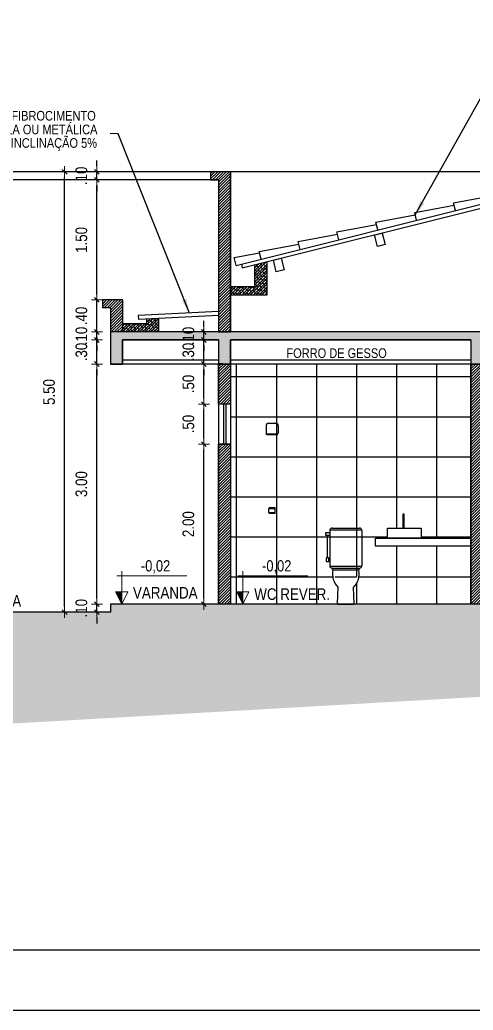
# Model space of a CAD drawing. Header units: millimetres. Extents: x -6300 to 1991, y -4770 to 4545.
# Drawn here: x 1402.36 to 1408.02, y 90.19 to 102.56 of the extents above; entities that cross this region are included whole.
import ezdxf
from ezdxf.enums import TextEntityAlignment as Align

# ---------------------------------------------------------------- set-up
doc = ezdxf.new("R2010")
doc.units = ezdxf.units.MM
doc.header["$LTSCALE"] = 20
doc.header["$MEASUREMENT"] = 0
doc.layers.get('0').update_dxf_attribs({"linetype": 'CONTINUOUS'})
doc.layers.get('DEFPOINTS').update_dxf_attribs({"linetype": 'CONTINUOUS'})
for name, color, linetype in [('BANHO_COZINHA', 7, 'CONTINUOUS'), ('COBERTA', 6, 'CONTINUOUS'), ('COTA', 7, 'CONTINUOUS'), ('E-txt-g', 3, 'CONTINUOUS'), ('MOBIL', 7, 'CONTINUOUS')]:
    doc.layers.add(name, color=color, linetype=linetype)
for name, color, linetype, lineweight in [('E-Cta-W', 7, 'CONTINUOUS', 20), ('E-Pen-C', 4, 'CONTINUOUS', 15), ('E-Pen-G', 3, 'CONTINUOUS', 30), ('E-Txt-W', 7, 'CONTINUOUS', 20)]:
    doc.layers.add(name, color=color, linetype=linetype, lineweight=lineweight)
doc.styles.add('F2', font='ARIALN.TTF')
doc.styles.add('REG60', font='romans.shx', dxfattribs={"width": 0.8, "height": 0.15})
doc.styles.add('REG80', font='romans.shx', dxfattribs={"width": 0.8, "height": 0.2})
doc.dimstyles.new('DIMENSION-1', dxfattribs={"dimtxt": 0.145, "dimasz": 0.07, "dimexe": 1, "dimexo": 0, "dimgap": 0.12, "dimtad": 1, "dimzin": 7, "dimdsep": 46, "dimtxsty": 'F2', "dimblk1": 'TRACO', "dimblk2": 'TRACO', "dimsah": 1, "dimcen": 1, "dimse1": 1, "dimse2": 1, "dimclrd": 4, "dimclre": 256, "dimclrt": 4, "dimadec": 8, "dimazin": 0, "dimtfac": 1, "dimtix": 1, "dimtmove": 2, "dimatfit": 3, "dimldrblk": 'TRACO', "dimfxl": 1, "dimtolj": 1, "dimtzin": 0, "dimarcsym": 0})
doc.dimstyles.get("Standard").update_dxf_attribs({"dimtxt": 0.18, "dimasz": 0.18, "dimexe": 0.18, "dimexo": 0.0625, "dimgap": 0.09, "dimtad": 0, "dimtih": 1, "dimtoh": 1, "dimdec": 4, "dimzin": 0, "dimdsep": 46, "dimtxsty": 'Standard', "dimcen": 0.09, "dimadec": 0, "dimazin": 0, "dimtfac": 1, "dimtdec": 4, "dimtofl": 0, "dimtmove": 0, "dimatfit": 3, "dimfxl": 1, "dimtolj": 1, "dimtzin": 0, "dimarcsym": 0})
pattern_1 = [(45, (-10.43121, 139.101846), (-0.01767766953, 0.01767766953), [])]
pattern_2 = [(45, (-10.43121, 139.101846), (-0.01767766953, 0.01767766953), []), (135, (-10.43121, 139.101846), (-0.0530330086, 0.01767766953), [0.0625, -0.0375])]

# ---------------------------------------------------------------- blocks, each defined once
blk = doc.blocks.new('TXT-AMB75')
at = {"layer": 'E-txt-g', "style": 'REG80', "width": 0.8, "flags": 8}
blk.add_attdef('TXT', text='', height=0.2, dxfattribs=at).set_placement((0.005, 0.296), align=Align.CENTER)
at = {"layer": 'E-Txt-W', "style": 'REG60', "width": 0.8, "flags": 8}
blk.add_attdef('TXT', text='', height=0.15, dxfattribs=at).set_placement((0.005, 0.027), align=Align.CENTER)
blk = doc.blocks.new('Ind-Nivel-CT2')
at = {"color": 4}
for p, q in [((0, 0.587), (0, 0)), ((-0.088, 0.505), (1.16, 0.505)), ((-0.109, 0.218), (0, 0)), ((-0.109, 0.218), (0.109, 0.218)), ((0, 0), (0.109, 0.218))]:
    blk.add_line(p, q, dxfattribs=at)
blk.add_solid([(-0.109, 0.218), (0, 0.218), (0, 0)], dxfattribs=at)
at = {"color": 4, "style": 'F2'}
blk.add_attdef('NIVEL1', (0.162, 0.601), '', height=0.2, dxfattribs=at)
blk = doc.blocks.new('VASOCXf')
at = {"layer": 'BANHO_COZINHA'}
for p, q in [((-0.195, 0.892), (-0.248, 0.892)), ((-0.248, 0.892), (-0.248, 0.862)), ((-0.195, 0.92), (-0.195, 0.48)), ((-0.193, 0.93), (0.203, 0.93)), ((-0.165, 0.95), (0.175, 0.95)), ((0.205, 0.92), (0.205, 0.48)), ((-0.248, 0.862), (-0.195, 0.862)), ((-0.223, 0.58), (-0.223, 0.862)), ((-0.195, 0.475), (0.205, 0.475)), ((-0.165, 0.45), (-0.156, 0.45)), ((-0.156, 0.45), (0.166, 0.45)), ((-0.156, 0.428), (0.166, 0.428)), ((0.166, 0.45), (0.175, 0.45)), ((-0.099, 0.01), (-0.09, 0.21)), ((0.11, 0.01), (0.1, 0.21)), ((-0.089, 0), (0.1, 0))]:
    blk.add_line(p, q, dxfattribs=at)
blk.add_lwpolyline([(-0.206, 0.58), (-0.239, 0.58), (-0.239, 0.535), (-0.206, 0.535)], close=True, dxfattribs=at)
for centre, radius, start, end in [((-0.165, 0.92), 0.03, 90, 180), ((0.175, 0.92), 0.03, 0, 90), ((-0.165, 0.48), 0.03, 180, 270), ((-0.155, 0.439), 0.0111, 95.7268, 264.2732), ((0.07, 0.377), 0.231, 167.3181, 226.3748), ((-0.059, 0.377), 0.231, 313.6252, 12.6819), ((0.165, 0.439), 0.0111, 275.7268, 84.2732), ((0.175, 0.48), 0.03, 270, 0), ((-0.089, 0.01), 0.01, 177.2737, 270), ((0.1, 0.01), 0.01, 270, 2.7263)]:
    blk.add_arc(centre, radius, start, end, dxfattribs=at)
blk = doc.blocks.new('CHUVf')
at = {"layer": 'BANHO_COZINHA'}
for p, q in [((-0.076, 2.23), (-0.076, 2.138)), ((-0.046, 2.26), (0.046, 2.26)), ((0.076, 2.23), (0.076, 2.138)), ((-0.066, 2.119), (-0.073, 2.131)), ((-0.066, 2.128), (0.066, 2.128)), ((-0.066, 2.119), (0.066, 2.119)), ((0.066, 2.119), (0.073, 2.131)), ((-0.039, 1.145), (-0.039, 1.197)), ((-0.039, 1.197), (0.039, 1.197)), ((-0.039, 1.145), (0.039, 1.145)), ((-0.029, 1.207), (0.029, 1.207)), ((-0.029, 1.135), (0.029, 1.135)), ((0.039, 1.145), (0.039, 1.197))]:
    blk.add_line(p, q, dxfattribs=at)
for centre, radius, start, end in [((-0.046, 2.23), 0.03, 90, 180), ((0.046, 2.23), 0.03, 0, 90), ((-0.066, 2.138), 0.01, 180, 270), ((0.066, 2.138), 0.01, 270, 0), ((-0.029, 1.197), 0.01, 90, 180), ((-0.029, 1.145), 0.01, 180, 270), ((0.029, 1.197), 0.01, 0, 90), ((0.029, 1.145), 0.01, 270, 360)]:
    blk.add_arc(centre, radius, start, end, dxfattribs=at)
blk = doc.blocks.new('TRACO')
at = {"layer": 'E-Pen-C'}
for p, q in [((-1, 0), (1, 0)), ((0, 1), (0, -1))]:
    blk.add_line(p, q, dxfattribs=at)
at = {"layer": 'E-Pen-G'}
blk.add_line((-0.42, -0.42), (0.42, 0.42), dxfattribs=at)
blk = doc.blocks.new('*D658')
at = {"layer": 'COTA', "color": 4, "linetype": 'Continuous', "lineweight": -2}
for p, q in [((1403.325, 95.33), (1403.325, 95.4)), ((1403.325, 95.16), (1403.325, 95.26)), ((1403.325, 95.09), (1403.325, 95.02))]:
    blk.add_line(p, q, dxfattribs=at)
at = {"layer": 'DEFPOINTS', "color": 0, "linetype": 'Continuous'}
for p in [(1403.325, 95.26), (1403.494, 95.26), (1403.494, 95.16)]:
    blk.add_point(p, dxfattribs=at)
at = {"layer": 'COTA', "color": 4, "linetype": 'Continuous', "lineweight": -2, "xscale": 0.07, "yscale": 0.07, "zscale": 0.07}
for p, rotation in [((1403.325, 95.26), 270), ((1403.325, 95.16), 90)]:
    blk.add_blockref('TRACO', p, dxfattribs=dict(at, rotation=rotation))
at = {"layer": 'COTA', "color": 4, "linetype": 'Continuous', "insert": (1403.131, 95.21), "char_height": 0.145, "attachment_point": 5, "rotation": 90, "style": 'F2'}
blk.add_mtext('\\A1;.10', dxfattribs=at)
blk = doc.blocks.new('*D659')
at = {"layer": 'COTA', "color": 4, "linetype": 'Continuous', "lineweight": -2}
blk.add_line((1403.325, 95.33), (1403.325, 98.19), dxfattribs=at)
at = {"layer": 'DEFPOINTS', "color": 0, "linetype": 'Continuous'}
for p in [(1403.325, 98.26), (1403.494, 98.26, 0.247), (1403.494, 95.26)]:
    blk.add_point(p, dxfattribs=at)
at = {"layer": 'COTA', "color": 4, "linetype": 'Continuous', "lineweight": -2, "xscale": 0.07, "yscale": 0.07, "zscale": 0.07}
for p, rotation in [((1403.325, 98.26), 90), ((1403.325, 95.26), 270)]:
    blk.add_blockref('TRACO', p, dxfattribs=dict(at, rotation=rotation))
at = {"layer": 'COTA', "color": 4, "linetype": 'Continuous', "insert": (1403.131, 96.76), "char_height": 0.145, "attachment_point": 5, "rotation": 90, "style": 'F2'}
blk.add_mtext('\\A1;3.00', dxfattribs=at)
blk = doc.blocks.new('*D660')
at = {"layer": 'COTA', "color": 4, "linetype": 'Continuous', "lineweight": -2}
for p, q in [((1403.325, 98.63), (1403.325, 98.7)), ((1403.325, 98.26), (1403.325, 98.56)), ((1403.325, 98.19), (1403.325, 98.12))]:
    blk.add_line(p, q, dxfattribs=at)
at = {"layer": 'DEFPOINTS', "color": 0, "linetype": 'Continuous'}
for p in [(1403.325, 98.56), (1403.644, 98.56), (1403.494, 98.26, 0.247)]:
    blk.add_point(p, dxfattribs=at)
at = {"layer": 'COTA', "color": 4, "linetype": 'Continuous', "lineweight": -2, "xscale": 0.07, "yscale": 0.07, "zscale": 0.07}
for p, rotation in [((1403.325, 98.56), 270), ((1403.325, 98.26), 90)]:
    blk.add_blockref('TRACO', p, dxfattribs=dict(at, rotation=rotation))
at = {"layer": 'COTA', "color": 4, "linetype": 'Continuous', "insert": (1403.131, 98.41), "char_height": 0.145, "attachment_point": 5, "rotation": 90, "style": 'F2'}
blk.add_mtext('\\A1;.30', dxfattribs=at)
blk = doc.blocks.new('*D661')
at = {"layer": 'COTA', "color": 4, "linetype": 'Continuous', "lineweight": -2}
for p, q in [((1403.325, 98.73), (1403.325, 98.8)), ((1403.325, 98.56), (1403.325, 98.66)), ((1403.325, 98.49), (1403.325, 98.42))]:
    blk.add_line(p, q, dxfattribs=at)
at = {"layer": 'DEFPOINTS', "color": 0, "linetype": 'Continuous'}
for p in [(1403.325, 98.66), (1403.644, 98.66), (1403.644, 98.56)]:
    blk.add_point(p, dxfattribs=at)
at = {"layer": 'COTA', "color": 4, "linetype": 'Continuous', "lineweight": -2, "xscale": 0.07, "yscale": 0.07, "zscale": 0.07}
for p, rotation in [((1403.325, 98.66), 270), ((1403.325, 98.56), 90)]:
    blk.add_blockref('TRACO', p, dxfattribs=dict(at, rotation=rotation))
at = {"layer": 'COTA', "color": 4, "linetype": 'Continuous', "insert": (1403.131, 98.61), "char_height": 0.145, "attachment_point": 5, "rotation": 90, "style": 'F2'}
blk.add_mtext('\\A1;.10', dxfattribs=at)
blk = doc.blocks.new('*D662')
at = {"layer": 'COTA', "color": 4, "linetype": 'Continuous', "lineweight": -2}
for p, q in [((1403.325, 99.13), (1403.325, 99.2)), ((1403.325, 98.66), (1403.325, 99.06)), ((1403.325, 98.59), (1403.325, 98.52))]:
    blk.add_line(p, q, dxfattribs=at)
at = {"layer": 'DEFPOINTS', "color": 0, "linetype": 'Continuous'}
for p in [(1403.325, 99.06), (1403.644, 99.06), (1403.644, 98.66)]:
    blk.add_point(p, dxfattribs=at)
at = {"layer": 'COTA', "color": 4, "linetype": 'Continuous', "lineweight": -2, "xscale": 0.07, "yscale": 0.07, "zscale": 0.07}
for p, rotation in [((1403.325, 99.06), 270), ((1403.325, 98.66), 90)]:
    blk.add_blockref('TRACO', p, dxfattribs=dict(at, rotation=rotation))
at = {"layer": 'COTA', "color": 4, "linetype": 'Continuous', "insert": (1403.131, 98.86), "char_height": 0.145, "attachment_point": 5, "rotation": 90, "style": 'F2'}
blk.add_mtext('\\A1;.40', dxfattribs=at)
blk = doc.blocks.new('*D663')
at = {"layer": 'COTA', "color": 4, "linetype": 'Continuous', "lineweight": -2}
blk.add_line((1403.325, 99.13), (1403.325, 100.49), dxfattribs=at)
at = {"layer": 'DEFPOINTS', "color": 0, "linetype": 'Continuous'}
for p in [(1403.325, 100.56), (1403.644, 100.56, -0.247), (1403.644, 99.06)]:
    blk.add_point(p, dxfattribs=at)
at = {"layer": 'COTA', "color": 4, "linetype": 'Continuous', "lineweight": -2, "xscale": 0.07, "yscale": 0.07, "zscale": 0.07}
for p, rotation in [((1403.325, 100.56), 90), ((1403.325, 99.06), 270)]:
    blk.add_blockref('TRACO', p, dxfattribs=dict(at, rotation=rotation))
at = {"layer": 'COTA', "color": 4, "linetype": 'Continuous', "insert": (1403.131, 99.81), "char_height": 0.145, "attachment_point": 5, "rotation": 90, "style": 'F2'}
blk.add_mtext('\\A1;1.50', dxfattribs=at)
blk = doc.blocks.new('*D664')
at = {"layer": 'COTA', "color": 4, "linetype": 'Continuous', "lineweight": -2}
for p, q in [((1403.325, 100.73), (1403.325, 100.8)), ((1403.325, 100.56), (1403.325, 100.66)), ((1403.325, 100.49), (1403.325, 100.42))]:
    blk.add_line(p, q, dxfattribs=at)
at = {"layer": 'DEFPOINTS', "color": 0, "linetype": 'Continuous'}
for p in [(1403.325, 100.66), (1403.644, 100.66, -0.247), (1403.644, 100.56, -0.247)]:
    blk.add_point(p, dxfattribs=at)
at = {"layer": 'COTA', "color": 4, "linetype": 'Continuous', "lineweight": -2, "xscale": 0.07, "yscale": 0.07, "zscale": 0.07}
for p, rotation in [((1403.325, 100.66), 270), ((1403.325, 100.56), 90)]:
    blk.add_blockref('TRACO', p, dxfattribs=dict(at, rotation=rotation))
at = {"layer": 'COTA', "color": 4, "linetype": 'Continuous', "insert": (1403.131, 100.61), "char_height": 0.145, "attachment_point": 5, "rotation": 90, "style": 'F2'}
blk.add_mtext('\\A1;.10', dxfattribs=at)
blk = doc.blocks.new('*D665')
at = {"layer": 'COTA', "color": 4, "linetype": 'Continuous', "lineweight": -2}
blk.add_line((1402.922, 95.23), (1402.922, 100.59), dxfattribs=at)
at = {"layer": 'DEFPOINTS', "color": 0, "linetype": 'Continuous'}
for p in [(1402.922, 100.66), (1403.532, 100.66, -0.247), (1403.494, 95.16)]:
    blk.add_point(p, dxfattribs=at)
at = {"layer": 'COTA', "color": 4, "linetype": 'Continuous', "lineweight": -2, "xscale": 0.07, "yscale": 0.07, "zscale": 0.07}
for p, rotation in [((1402.922, 100.66), 90), ((1402.922, 95.16), 270)]:
    blk.add_blockref('TRACO', p, dxfattribs=dict(at, rotation=rotation))
at = {"layer": 'COTA', "color": 4, "linetype": 'Continuous', "insert": (1402.728, 97.91), "char_height": 0.145, "attachment_point": 5, "rotation": 90, "style": 'F2'}
blk.add_mtext('\\A1;5.50', dxfattribs=at)
blk = doc.blocks.new('*D666')
at = {"layer": 'COTA', "color": 4, "linetype": 'Continuous', "lineweight": -2}
blk.add_line((1404.661, 95.33), (1404.661, 97.19), dxfattribs=at)
at = {"layer": 'DEFPOINTS', "color": 0, "linetype": 'Continuous'}
for p in [(1404.661, 97.26), (1404.848, 97.26, 0.027), (1404.844, 95.26, 0.247)]:
    blk.add_point(p, dxfattribs=at)
at = {"layer": 'COTA', "color": 4, "linetype": 'Continuous', "lineweight": -2, "xscale": 0.07, "yscale": 0.07, "zscale": 0.07}
for p, rotation in [((1404.661, 97.26), 90), ((1404.661, 95.26), 270)]:
    blk.add_blockref('TRACO', p, dxfattribs=dict(at, rotation=rotation))
at = {"layer": 'COTA', "color": 4, "linetype": 'Continuous', "insert": (1404.467, 96.26), "char_height": 0.145, "attachment_point": 5, "rotation": 90, "style": 'F2'}
blk.add_mtext('\\A1;2.00', dxfattribs=at)
blk = doc.blocks.new('*D667')
at = {"layer": 'COTA', "color": 4, "linetype": 'Continuous', "lineweight": -2}
blk.add_line((1404.661, 97.33), (1404.661, 97.69), dxfattribs=at)
at = {"layer": 'DEFPOINTS', "color": 0, "linetype": 'Continuous'}
for p in [(1404.661, 97.76), (1404.844, 97.76, 0.027), (1404.848, 97.26, 0.027)]:
    blk.add_point(p, dxfattribs=at)
at = {"layer": 'COTA', "color": 4, "linetype": 'Continuous', "lineweight": -2, "xscale": 0.07, "yscale": 0.07, "zscale": 0.07}
for p, rotation in [((1404.661, 97.76), 90), ((1404.661, 97.26), 270)]:
    blk.add_blockref('TRACO', p, dxfattribs=dict(at, rotation=rotation))
at = {"layer": 'COTA', "color": 4, "linetype": 'Continuous', "insert": (1404.467, 97.51), "char_height": 0.145, "attachment_point": 5, "rotation": 90, "style": 'F2'}
blk.add_mtext('\\A1;.50', dxfattribs=at)
blk = doc.blocks.new('*D668')
at = {"layer": 'COTA', "color": 4, "linetype": 'Continuous', "lineweight": -2}
blk.add_line((1404.661, 97.83), (1404.661, 98.19), dxfattribs=at)
at = {"layer": 'DEFPOINTS', "color": 0, "linetype": 'Continuous'}
for p in [(1404.661, 98.26), (1404.844, 98.26), (1404.844, 97.76, 0.027)]:
    blk.add_point(p, dxfattribs=at)
at = {"layer": 'COTA', "color": 4, "linetype": 'Continuous', "lineweight": -2, "xscale": 0.07, "yscale": 0.07, "zscale": 0.07}
for p, rotation in [((1404.661, 98.26), 90), ((1404.661, 97.76), 270)]:
    blk.add_blockref('TRACO', p, dxfattribs=dict(at, rotation=rotation))
at = {"layer": 'COTA', "color": 4, "linetype": 'Continuous', "insert": (1404.467, 98.01), "char_height": 0.145, "attachment_point": 5, "rotation": 90, "style": 'F2'}
blk.add_mtext('\\A1;.50', dxfattribs=at)
blk = doc.blocks.new('*D669')
at = {"layer": 'COTA', "color": 4, "linetype": 'Continuous', "lineweight": -2}
for p, q in [((1404.661, 98.63), (1404.661, 98.7)), ((1404.661, 98.26), (1404.661, 98.56)), ((1404.661, 98.19), (1404.661, 98.12))]:
    blk.add_line(p, q, dxfattribs=at)
at = {"layer": 'DEFPOINTS', "color": 0, "linetype": 'Continuous'}
for p in [(1404.661, 98.56), (1404.844, 98.56), (1404.844, 98.26)]:
    blk.add_point(p, dxfattribs=at)
at = {"layer": 'COTA', "color": 4, "linetype": 'Continuous', "lineweight": -2, "xscale": 0.07, "yscale": 0.07, "zscale": 0.07}
for p, rotation in [((1404.661, 98.56), 270), ((1404.661, 98.26), 90)]:
    blk.add_blockref('TRACO', p, dxfattribs=dict(at, rotation=rotation))
at = {"layer": 'COTA', "color": 4, "linetype": 'Continuous', "insert": (1404.467, 98.41), "char_height": 0.145, "attachment_point": 5, "rotation": 90, "style": 'F2'}
blk.add_mtext('\\A1;.30', dxfattribs=at)
blk = doc.blocks.new('*D670')
at = {"layer": 'COTA', "color": 4, "linetype": 'Continuous', "lineweight": -2}
for p, q in [((1404.661, 98.73), (1404.661, 98.8)), ((1404.661, 98.56), (1404.661, 98.66)), ((1404.661, 98.49), (1404.661, 98.42))]:
    blk.add_line(p, q, dxfattribs=at)
at = {"layer": 'DEFPOINTS', "color": 0, "linetype": 'Continuous'}
for p in [(1404.661, 98.66), (1404.809, 98.66), (1404.844, 98.56)]:
    blk.add_point(p, dxfattribs=at)
at = {"layer": 'COTA', "color": 4, "linetype": 'Continuous', "lineweight": -2, "xscale": 0.07, "yscale": 0.07, "zscale": 0.07}
for p, rotation in [((1404.661, 98.66), 270), ((1404.661, 98.56), 90)]:
    blk.add_blockref('TRACO', p, dxfattribs=dict(at, rotation=rotation))
at = {"layer": 'COTA', "color": 4, "linetype": 'Continuous', "insert": (1404.467, 98.61), "char_height": 0.145, "attachment_point": 5, "rotation": 90, "style": 'F2'}
blk.add_mtext('\\A1;.10', dxfattribs=at)

msp = doc.modelspace()

# ---------------------------------------------------------------- hatches: boundary and pattern name
h = msp.add_hatch()
h.set_pattern_fill('ANSI37,_O', color=8, scale=4, angle=135)
h.set_pattern_definition([(180, (-10.4312, 139.10185), (-1e-16, -0.5), []), (270, (-10.4312, 139.10185), (0.5, -1e-16), [])])
h.paths.add_polyline_path([(1404.994, 98.26), (1407.994, 98.26), (1407.994, 95.26), (1404.994, 95.26)])
h.paths.add_polyline_path([(1407.145, 96.209), (1407.162, 96.209), (1407.162, 96.384), (1407.145, 96.384)], flags=16)
h.paths.add_polyline_path([(1406.952, 96.209), (1407.371, 96.209), (1407.371, 96.084), (1406.952, 96.084)], flags=16)
h.paths.add_polyline_path([(1406.803, 96.084), (1407.994, 96.084), (1407.994, 95.984), (1406.803, 95.984)], flags=16)
edge = h.paths.add_edge_path(flags=16)
edge.add_line((1405.551, 96.405), (1405.551, 96.457))
edge = h.paths.add_edge_path(flags=16)
edge.add_line((1405.473, 96.405), (1405.473, 96.457))
edge = h.paths.add_edge_path(flags=16)
edge.add_arc((1405.541, 96.405), 0.01, 270, 360)
edge = h.paths.add_edge_path(flags=16)
edge.add_arc((1405.483, 96.405), 0.01, 180, 270)
edge = h.paths.add_edge_path(flags=16)
edge.add_line((1405.483, 96.395), (1405.541, 96.395))
edge = h.paths.add_edge_path(flags=16)
edge.add_arc((1405.541, 96.457), 0.01, 0, 90)
edge = h.paths.add_edge_path(flags=16)
edge.add_line((1405.473, 96.457), (1405.551, 96.457))
edge = h.paths.add_edge_path(flags=16)
edge.add_arc((1405.483, 96.457), 0.01, 90, 180)
edge = h.paths.add_edge_path(flags=16)
edge.add_line((1405.483, 96.467), (1405.541, 96.467))
edge = h.paths.add_edge_path(flags=16)
edge.add_arc((1405.558, 97.49), 0.03, 0, 90)
edge = h.paths.add_edge_path(flags=16)
edge.add_line((1405.436, 97.49), (1405.436, 97.398))
edge = h.paths.add_edge_path(flags=16)
edge.add_line((1405.588, 97.49), (1405.588, 97.398))
edge = h.paths.add_edge_path(flags=16)
edge.add_line((1405.446, 97.388), (1405.578, 97.388))
edge = h.paths.add_edge_path(flags=16)
edge.add_line((1405.446, 97.379), (1405.578, 97.379))
edge = h.paths.add_edge_path(flags=16)
edge.add_arc((1405.446, 97.398), 0.01, 180, 270)
edge = h.paths.add_edge_path(flags=16)
edge.add_arc((1405.578, 97.398), 0.01, 270, 360)
edge = h.paths.add_edge_path(flags=16)
edge.add_line((1405.466, 97.52), (1405.558, 97.52))
edge = h.paths.add_edge_path(flags=16)
edge.add_arc((1405.466, 97.49), 0.03, 90, 180)
edge = h.paths.add_edge_path(flags=16)
edge.add_line((1405.578, 97.379), (1405.585, 97.391))
edge = h.paths.add_edge_path(flags=16)
edge.add_line((1405.446, 97.379), (1405.439, 97.391))
edge = h.paths.add_edge_path(flags=16)
edge.add_line((1405.473, 96.405), (1405.551, 96.405))
edge = h.paths.add_edge_path(flags=16)
edge.add_arc((1406.602, 95.74), 0.03, 270, 360)
edge = h.paths.add_edge_path(flags=16)
edge.add_arc((1406.262, 95.74), 0.03, 180, 270)
edge = h.paths.add_edge_path(flags=16)
edge.add_arc((1406.368, 95.637), 0.231, 313.6252, 372.6819)
edge = h.paths.add_edge_path(flags=16)
edge.add_line((1406.271, 95.71), (1406.593, 95.71))
edge = h.paths.add_edge_path(flags=16)
edge.add_line((1406.328, 95.27), (1406.337, 95.47))
edge = h.paths.add_edge_path(flags=16)
edge.add_line((1406.537, 95.27), (1406.527, 95.47))
edge = h.paths.add_edge_path(flags=17)
edge.add_line((1406.338, 95.26), (1406.527, 95.26))
edge = h.paths.add_edge_path(flags=16)
edge.add_arc((1406.338, 95.27), 0.01, 177.2737, 270)
edge = h.paths.add_edge_path(flags=17)
edge.add_arc((1406.527, 95.27), 0.01, 270, 362.7263)
edge = h.paths.add_edge_path(flags=16)
edge.add_line((1406.271, 95.687), (1406.593, 95.687))
edge = h.paths.add_edge_path(flags=16)
edge.add_arc((1406.497, 95.637), 0.231, 167.3181, 226.3748)
edge = h.paths.add_edge_path(flags=16)
edge.add_line((1406.234, 96.19), (1406.631, 96.19))
edge = h.paths.add_edge_path(flags=16)
edge.add_line((1406.262, 96.21), (1406.602, 96.21))
edge = h.paths.add_edge_path(flags=16)
edge.add_line((1406.232, 96.18), (1406.232, 95.74))
edge = h.paths.add_edge_path(flags=16)
edge.add_arc((1406.262, 96.18), 0.03, 90, 180)
edge = h.paths.add_edge_path(flags=16)
edge.add_line((1406.632, 96.18), (1406.632, 95.74))
edge = h.paths.add_edge_path(flags=16)
edge.add_arc((1406.602, 96.18), 0.03, 0, 90)
edge = h.paths.add_edge_path(flags=16)
edge.add_arc((1406.592, 95.699), 0.0111, 275.7268, 444.2732)
edge = h.paths.add_edge_path(flags=16)
edge.add_arc((1406.273, 95.699), 0.0111, 95.7268, 264.2732)
edge = h.paths.add_edge_path(flags=16)
edge.add_line((1406.262, 95.71), (1406.271, 95.71))
edge = h.paths.add_edge_path(flags=16)
edge.add_line((1406.593, 95.71), (1406.602, 95.71))
edge = h.paths.add_edge_path(flags=16)
edge.add_line((1406.232, 95.735), (1406.632, 95.735))
edge = h.paths.add_edge_path(flags=16)
edge.add_line((1406.232, 96.151), (1406.18, 96.151))
edge = h.paths.add_edge_path(flags=16)
edge.add_line((1406.18, 96.151), (1406.18, 96.122))
edge = h.paths.add_edge_path(flags=16)
edge.add_line((1406.18, 96.122), (1406.232, 96.122))
edge = h.paths.add_edge_path(flags=16)
edge.add_line((1406.204, 95.84), (1406.204, 96.122))
h.paths.add_polyline_path([(1406.221, 95.84), (1406.188, 95.84), (1406.188, 95.795), (1406.221, 95.795)], flags=16)
edge = h.paths.add_edge_path(flags=16)
edge.add_line((1405.086, 95.613), (1405.959, 95.613))
h.paths.add_polyline_path([(1405.071, 95.412), (1405.147, 95.412), (1405.147, 95.26)], flags=8)
edge = h.paths.add_edge_path(flags=17)
edge.add_line((1405.147, 95.26), (1405.224, 95.412))
edge = h.paths.add_edge_path(flags=16)
edge.add_line((1405.071, 95.412), (1405.147, 95.26))
edge = h.paths.add_edge_path(flags=16)
edge.add_line((1405.071, 95.412), (1405.224, 95.412))
edge = h.paths.add_edge_path(flags=16)
edge.add_line((1405.147, 95.67), (1405.147, 95.26))
h.paths.add_polyline_path([(1405.345, 95.599), (1405.795, 95.599), (1405.795, 95.851), (1405.345, 95.851)], flags=24)
h.paths.add_polyline_path([(1405.251, 95.273), (1406.273, 95.273), (1406.273, 95.499), (1405.251, 95.499)], flags=24)
at = {"layer": 'COTA', "linetype": 'Continuous'}
h = msp.add_hatch(dxfattribs=at)
h.set_pattern_fill('ANSI31', color=8, scale=0.2, style=0)
h.set_pattern_definition(pattern_1)
h.paths.add_polyline_path([(1404.844, 97.26), (1404.994, 97.26), (1404.994, 95.26), (1404.844, 95.26)])
h.paths.add_polyline_path([(1404.844, 98.26), (1404.994, 98.26), (1404.994, 97.76), (1404.844, 97.76)])
h.paths.add_polyline_path([(1404.744, 100.66), (1404.744, 100.56), (1404.844, 100.56), (1404.844, 98.66), (1404.994, 98.66), (1404.994, 100.66)])
h.paths.add_polyline_path([(1407.994, 98.26), (1408.144, 98.26), (1408.144, 95.26), (1407.994, 95.26)])
h.paths.add_polyline_path([(1409.294, 98.26), (1409.444, 98.26), (1409.444, 95.26), (1409.294, 95.26)])
h.paths.add_polyline_path([(1414.194, 98.26), (1414.344, 98.26), (1414.344, 97.76), (1414.194, 97.76)])
h.paths.add_polyline_path([(1414.194, 96.26), (1414.344, 96.26), (1414.344, 95.26), (1414.194, 95.26)])
h.paths.add_polyline_path([(1415.694, 98.06), (1415.844, 98.06), (1415.844, 95.16), (1415.694, 95.16)])
h.paths.add_polyline_path([(1414.194, 99.61), (1414.194, 98.66), (1414.344, 98.66), (1414.344, 99.51), (1414.444, 99.51), (1414.444, 99.61)])
h = msp.add_hatch(dxfattribs=at)
h.set_pattern_fill('ANSI38', color=8, scale=0.2, style=0)
h.set_pattern_definition(pattern_2)
h.paths.add_polyline_path([(1405.293, 99.222), (1404.994, 99.222), (1404.994, 99.122), (1405.444, 99.122), (1405.444, 99.536), (1405.293, 99.498)])
h = msp.add_hatch(dxfattribs=at)
h.set_pattern_fill('ANSI31', color=8, scale=0.2, style=0)
h.set_pattern_definition(pattern_1)
h.paths.add_polyline_path([(1403.644, 99.06), (1403.394, 99.06), (1403.394, 98.96), (1403.494, 98.96), (1403.494, 98.66), (1403.644, 98.66)])
h = msp.add_hatch(dxfattribs=at)
h.set_pattern_fill('ANSI38', color=8, scale=0.2, style=0)
h.set_pattern_definition(pattern_2)
h.paths.add_polyline_path([(1404.094, 98.827), (1403.944, 98.82), (1403.944, 98.76), (1403.644, 98.76), (1403.644, 98.66), (1404.094, 98.66)])
h = msp.add_hatch(dxfattribs=at)
h.set_pattern_fill('ANSI38', color=8, scale=0.2, style=0)
h.set_pattern_definition(pattern_2)
h.paths.add_polyline_path([(1403.494, 98.66), (1403.494, 98.26), (1403.644, 98.26), (1403.644, 98.56), (1404.844, 98.56), (1404.844, 98.269), (1404.994, 98.26), (1404.994, 98.56), (1407.994, 98.56), (1407.994, 98.26), (1408.144, 98.26), (1408.144, 98.56), (1409.294, 98.56), (1409.294, 98.26), (1409.444, 98.26), (1409.444, 98.56), (1414.194, 98.56), (1414.194, 98.26), (1414.344, 98.26), (1414.344, 98.66)])
h = msp.add_hatch(dxfattribs=at)
h.set_pattern_fill('ANSI38', color=8, scale=0.4, style=0)
h.set_pattern_definition([(45, (92.556543, -69.83677), (-0.035355339, 0.035355339), []), (135, (92.556543, -69.83677), (-0.1060660172, 0.035355339), [0.125, -0.075])])
h.paths.add_polyline_path([(1394.341, 95.36), (1395.447, 95.36), (1395.447, 93.95), (1399.646, 93.95), (1399.646, 95.36), (1400.233, 95.36), (1400.233, 95.16), (1403.494, 95.16), (1403.494, 95.26), (1414.344, 95.26), (1414.344, 95.16), (1417.041, 95.16), (1417.038, 94.612), (1399.971, 93.638), (1394.341, 93.631)])

# ---------------------------------------------------------------- linework, layer by layer
at = {"color": 2}
msp.add_lwpolyline([(1387.919, 90.189), (1460.276, 90.189), (1460.276, 134.739), (1387.919, 134.739)], close=True, dxfattribs=at)
at = {"color": 1}
msp.add_lwpolyline([(1389.794, 133.989), (1459.526, 133.989), (1459.526, 90.939), (1389.794, 90.939)], close=True, dxfattribs=at)
at = {"layer": 'COBERTA', "color": 2}
for p, q in [((1405.064, 99.492, 4.379), (1409.019, 100.481, 4.379)), ((1405.14, 99.46, 4.379), (1409.019, 100.43, 4.379))]:
    msp.add_line(p, q, dxfattribs=at)
at = {"layer": 'COBERTA'}
for p, q in [((1407.777, 100.274, 4.379), (1408.269, 100.366, 4.379)), ((1407.292, 100.152, 4.379), (1407.784, 100.245, 4.379)), ((1407.801, 100.177, 4.379), (1407.777, 100.274, 4.379)), ((1406.807, 100.031, 4.379), (1407.299, 100.123, 4.379)), ((1407.316, 100.055, 4.379), (1407.292, 100.152, 4.379)), ((1406.322, 99.91, 4.379), (1406.814, 100.002, 4.379)), ((1406.831, 99.934, 4.379), (1406.807, 100.031, 4.379)), ((1405.837, 99.789, 4.379), (1406.329, 99.881, 4.379)), ((1406.346, 99.813, 4.379), (1406.322, 99.91, 4.379)), ((1405.352, 99.667, 4.379), (1405.844, 99.759, 4.379)), ((1405.861, 99.692, 4.379), (1405.837, 99.789, 4.379)), ((1405.04, 99.589, 4.379), (1405.356, 99.649, 4.379)), ((1405.064, 99.492, 4.379), (1405.04, 99.589, 4.379)), ((1405.376, 99.57, 4.379), (1405.352, 99.667, 4.379))]:
    msp.add_line(p, q, dxfattribs=at)
at = {"layer": 'COBERTA', "color": 2, "elevation": 4.379}
for points in [[(1406.826, 99.727), (1406.789, 99.872), (1406.886, 99.896), (1406.923, 99.751)], [(1405.564, 99.411), (1405.528, 99.557), (1405.625, 99.581), (1405.661, 99.436)]]:
    msp.add_lwpolyline(points, close=True, dxfattribs=at)
at = {"layer": 'COTA', "color": 2, "linetype": 'Continuous'}
for p, q in [((1404.744, 100.66, -0.247), (1402.094, 100.66, -0.247)), ((1404.744, 100.56, -0.247), (1402.094, 100.56, -0.247))]:
    msp.add_line(p, q, dxfattribs=at)
at = {"layer": 'COTA', "color": 5, "linetype": 'Continuous'}
for p, q in [((1404.994, 100.66, -0.247), (1404.744, 100.66, -0.247)), ((1404.744, 100.66), (1404.744, 100.56)), ((1404.994, 100.66), (1404.994, 98.66, 0.247)), ((1404.844, 100.56, -0.247), (1404.744, 100.56, -0.247)), ((1404.844, 100.56), (1404.844, 98.66, 0.247)), ((1405.293, 99.498, 4.379), (1405.293, 99.222, 4.379)), ((1405.444, 99.536, 0.424), (1405.444, 99.122, 0.424)), ((1405.293, 99.222, 4.19), (1404.994, 99.222, 4.19)), ((1405.444, 99.122, 4.19), (1404.994, 99.122, 4.19)), ((1403.644, 99.06, -0.247), (1403.394, 99.06, -0.247)), ((1403.394, 99.06), (1403.394, 98.96)), ((1403.644, 99.06), (1403.494, 99.06)), ((1403.644, 99.06, 0.247), (1403.644, 98.66, 0.247)), ((1403.494, 98.96, -0.247), (1403.394, 98.96, -0.247)), ((1403.494, 98.96, 0.247), (1403.494, 98.26, 0.247)), ((1403.944, 98.76, 0.855), (1403.644, 98.76, 0.855)), ((1403.944, 98.82, 1.044), (1403.944, 98.76, 1.044)), ((1404.094, 98.827, 1.044), (1404.094, 98.66, 1.044)), ((1414.344, 98.66), (1403.494, 98.66)), ((1403.644, 98.66, 1.464), (1403.494, 98.66, 0.247)), ((1404.844, 98.56), (1403.644, 98.56)), ((1403.644, 98.56, 0.247), (1403.644, 98.26, 0.247)), ((1404.844, 98.56, 0.247), (1404.844, 97.76, 0.247)), ((1404.994, 98.56, 0.247), (1404.994, 97.76, 0.247)), ((1407.994, 98.56), (1404.994, 98.56)), ((1407.994, 98.56, 0.247), (1407.994, 95.26, 0.247)), ((1414.344, 98.26), (1403.494, 98.26)), ((1404.994, 97.76, 0.03), (1404.844, 97.76, 0.027)), ((1404.844, 97.26, 0.247), (1404.844, 95.26, 0.247)), ((1404.994, 97.26, 0.03), (1404.844, 97.26, 0.027)), ((1404.994, 97.26, 0.027), (1404.994, 95.26, 0.247))]:
    msp.add_line(p, q, dxfattribs=at)
at = {"layer": 'COTA', "color": 6, "linetype": 'Continuous'}
for p, q in [((1412.444, 100.66), (1404.994, 100.66)), ((1404.844, 98.916, 0.855), (1403.839, 98.864, 0.855)), ((1403.839, 98.864, 0.855), (1403.842, 98.814, 0.855)), ((1404.844, 98.866, 0.855), (1403.842, 98.814, 0.855))]:
    msp.add_line(p, q, dxfattribs=at)
at = {"layer": 'COTA', "color": 7, "linetype": 'Continuous'}
for p, q in [((1405.128, 99.508, 4.379), (1405.14, 99.46, 4.379)), ((1404.844, 98.31), (1403.644, 98.31)), ((1407.994, 98.31), (1404.994, 98.31)), ((1404.904, 97.76, 0.247), (1404.904, 97.26, 0.247)), ((1404.934, 97.76, 0.247), (1404.934, 97.26, 0.247))]:
    msp.add_line(p, q, dxfattribs=at)
at = {"layer": 'COTA', "color": 8, "linetype": 'Continuous'}
for p, q in [((1404.844, 97.76, 0.247), (1404.844, 97.26, 0.247)), ((1404.994, 97.76, 0.247), (1404.994, 97.26, 0.247))]:
    msp.add_line(p, q, dxfattribs=at)
at = {"layer": 'COTA', "color": 1, "linetype": 'Continuous'}
for p, q in [((1414.344, 95.26, 0.217), (1403.494, 95.26)), ((1403.494, 95.26), (1403.494, 95.16)), ((1403.494, 95.16), (1400.233, 95.16))]:
    msp.add_line(p, q, dxfattribs=at)
at = {"layer": 'COTA', "color": 5, "linetype": 'Continuous'}
for points in [[(1404.744, 100.66), (1404.744, 100.56), (1404.844, 100.56), (1404.844, 98.66), (1404.994, 98.66), (1404.994, 100.66), (1404.744, 100.66)], [(1403.494, 98.66), (1403.494, 98.26), (1403.644, 98.26), (1403.644, 98.56), (1404.844, 98.56), (1404.844, 98.269), (1404.994, 98.26), (1404.994, 98.56), (1407.994, 98.56), (1407.994, 98.26), (1408.144, 98.26), (1408.144, 98.56), (1409.294, 98.56), (1409.294, 98.26), (1409.444, 98.26), (1409.444, 98.56), (1414.194, 98.56), (1414.194, 98.26), (1414.344, 98.26), (1414.344, 98.66), (1403.494, 98.66)]]:
    msp.add_lwpolyline(points, dxfattribs=at)
for points, elevation in [([(1404.844, 98.26), (1404.994, 98.26), (1404.994, 97.76), (1404.844, 97.76)], 0.247), ([(1407.994, 98.26), (1408.144, 98.26), (1408.144, 95.26), (1407.994, 95.26)], 0.247), ([(1404.844, 97.26), (1404.994, 97.26), (1404.994, 95.26), (1404.844, 95.26)], 0.027)]:
    msp.add_lwpolyline(points, close=True, dxfattribs=dict(at, elevation=elevation))
at = {"layer": 'COTA', "color": 7, "linetype": 'Continuous'}
for points in [[(1407.145, 96.209), (1407.162, 96.209), (1407.162, 96.384), (1407.145, 96.384)], [(1406.952, 96.209), (1407.371, 96.209), (1407.371, 96.084), (1406.952, 96.084)], [(1406.803, 96.084), (1407.994, 96.084), (1407.994, 95.984), (1406.803, 95.984)]]:
    msp.add_lwpolyline(points, close=True, dxfattribs=at)

# ---------------------------------------------------------------- block references
ref = msp.add_blockref('TXT-AMB75', (1404.174, 95.114, 5.823), dxfattribs=dict(xscale=0.7290000000000001, yscale=0.7290000000000001, zscale=0.7290000000000001))
ref.add_attrib('TXT', 'VARANDA', dxfattribs={"layer": 'E-txt-g', "color": 2, "height": 0.1458, "style": 'F2'}).set_placement((1404.178, 95.33, 5.823), align=Align.CENTER)
ref = msp.add_blockref('TXT-AMB75', (1405.758, 95.097, 5.868), dxfattribs=dict(xscale=0.7290000000000001, yscale=0.7290000000000001, zscale=0.7290000000000001))
ref.add_attrib('TXT', 'WC REVER.', dxfattribs={"layer": 'E-txt-g', "color": 2, "height": 0.1458, "style": 'F2'}).set_placement((1405.762, 95.313, 5.868), align=Align.CENTER)
for name, p in [('CHUVf', (1405.512, 95.26, 0.04)), ('VASOCXf', (1406.427, 95.26, 0.059))]:
    msp.add_blockref(name, p, dxfattribs=at)
at = {"layer": 'E-Cta-W'}
ref = msp.add_blockref('Ind-Nivel-CT2', (1403.634, 95.26, 0.003), dxfattribs=dict(at, xscale=0.7, yscale=0.7, zscale=0.7))
ref.add_attrib('NIVEL1', '-0,02', (1403.874, 95.669, 0.003), dxfattribs={"layer": '0', "height": 0.14, "style": 'F2'})
ref = msp.add_blockref('Ind-Nivel-CT2', (1405.147, 95.26, 0.047), dxfattribs=dict(at, xscale=0.7, yscale=0.7, zscale=0.7))
ref.add_attrib('NIVEL1', '-0,02', (1405.387, 95.669, 0.047), dxfattribs={"layer": '0', "height": 0.14, "style": 'F2'})
at = {"layer": 'MOBIL', "color": 8, "linetype": 'Continuous'}
ref = msp.add_blockref('TXT-AMB75', (1401.879, 95.012), dxfattribs=dict(at, xscale=0.7290000000000001, yscale=0.7290000000000001, zscale=0.7290000000000001))
ref.add_attrib('TXT', 'PASSARELA', dxfattribs={"layer": 'E-txt-g', "color": 2, "height": 0.1458, "style": 'F2'}).set_placement((1401.883, 95.228), align=Align.CENTER)

# ---------------------------------------------------------------- texts
at = {"color": 7, "style": 'F2'}
for s, p in [('TELHADO COM TELHA FIBROCIMENTO', (1400.729, 101.301, -31.22)), ('ESTRUTURA EM MADEIRA OU METÁLICA', (1400.613, 101.13, -31.22)), ('INCLINAÇÃO 5%%%', (1402.249, 100.961, -31.22)), ('FORRO DE GESSO', (1405.691, 98.336, -5.596))]:
    msp.add_text(s, height=0.12, dxfattribs=at).set_placement(p)

# ---------------------------------------------------------------- dimensions: what is measured, and where the dimension line sits
at = {"layer": 'COTA', "color": 7, "linetype": 'Continuous'}
for base, p1, p2, picture, middle in [((1402.922, 100.66), (1403.494, 95.16), (1403.532, 100.66, -0.247), '*D665', (1402.728, 97.91)), ((1403.325, 100.66), (1403.644, 100.56, -0.247), (1403.644, 100.66, -0.247), '*D664', (1403.131, 100.61)), ((1403.325, 100.56), (1403.644, 99.06), (1403.644, 100.56, -0.247), '*D663', (1403.131, 99.81)), ((1403.325, 99.06), (1403.644, 98.66), (1403.644, 99.06), '*D662', (1403.131, 98.86)), ((1403.325, 98.66), (1403.644, 98.56), (1403.644, 98.66), '*D661', (1403.131, 98.61)), ((1404.661, 98.66), (1404.844, 98.56), (1404.809, 98.66), '*D670', (1404.467, 98.61)), ((1403.325, 98.56), (1403.494, 98.26, 0.247), (1403.644, 98.56), '*D660', (1403.131, 98.41)), ((1404.661, 98.56), (1404.844, 98.26), (1404.844, 98.56), '*D669', (1404.467, 98.41)), ((1403.325, 98.26), (1403.494, 95.26), (1403.494, 98.26, 0.247), '*D659', (1403.131, 96.76)), ((1404.661, 98.26), (1404.844, 97.76, 0.027), (1404.844, 98.26), '*D668', (1404.467, 98.01)), ((1404.661, 97.76), (1404.848, 97.26, 0.027), (1404.844, 97.76, 0.027), '*D667', (1404.467, 97.51)), ((1404.661, 97.26), (1404.844, 95.26, 0.247), (1404.848, 97.26, 0.027), '*D666', (1404.467, 96.26)), ((1403.325, 95.26), (1403.494, 95.16), (1403.494, 95.26), '*D658', (1403.131, 95.21))]:
    dim = msp.add_linear_dim(base=base, p1=p1, p2=p2, angle=90, dimstyle='DIMENSION-1', override={"dimadec": 0, "dimfxl": 0.06}, dxfattribs=at)
    dim.commit()
    dim.dimension.update_dxf_attribs({"geometry": picture, "text_midpoint": middle})

# ---------------------------------------------------------------- leaders
at = {"layer": 'E-Cta-W', "color": 4}
for points in [[(1407.299, 100.123, 0.247), (1408.365, 102.028, 0.247), (1408.466, 102.029, 0.247)], [(1404.48, 98.897, -30.973), (1403.59, 101.137, -30.973), (1403.49, 101.138, -30.973)]]:
    msp.add_leader(points, dimstyle='Standard', dxfattribs=at)

doc.saveas('drawing.dxf')
